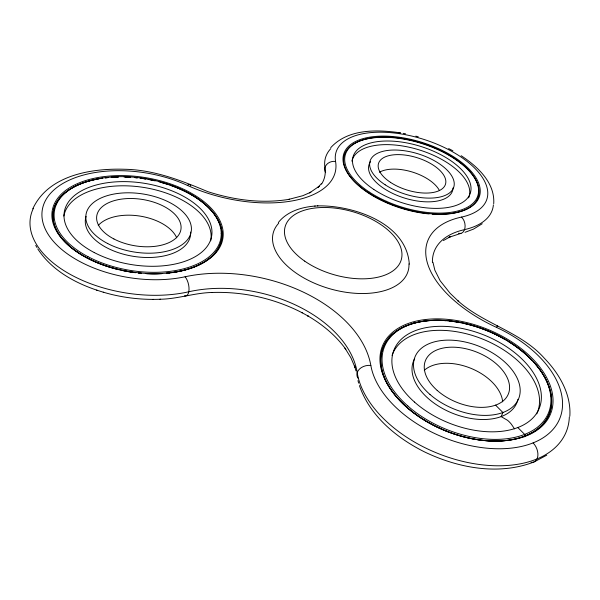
<?xml version="1.0" encoding="UTF-8"?>
<svg xmlns="http://www.w3.org/2000/svg" width="600" height="600" viewBox="0 0 600 600"><rect width="100%" height="100%" fill="white"/><g stroke="black" fill="none" stroke-linecap="round" stroke-linejoin="round"><path stroke-width="0.9" d="M493.717 203.692C495.173 182.587 477.27 166.29 461.145 155.708M569.835 416.235C571.305 394.29 559.283 373.68 544.477 358.388C520.882 331.718 484.132 324.21 458.025 300.915L458.76 301.553L450.15 293.332L440.145 280.74L434.827 270.12L432.945 262.282M435.51 148.605L435.457 148.192M385.808 202.403L386.385 201.27M32.812 208.785C48.323 175.14 91.343 168.172 124.552 169.267C153.735 169.733 181.125 180.428 207.6 191.58C233.858 200.07 262.155 203.865 289.545 199.26L288.472 199.455L302.752 195.72L310.882 192.195L309.623 192.87L319.178 186.248L318.06 187.29L321.51 183.502M524.685 436.815L525.428 435.18L517.83 427.537M278.325 222.548C287.025 211.425 301.612 207.067 315.165 206.048M330.735 147.653C348.045 128.64 377.062 129.458 400.47 132.863L398.4 132.555M482.228 223.733L473.505 229.103L465.007 232.32M546.773 455.153L534.428 461.798M443.4 240.548L450.195 236.782L448.89 237.345L461.002 233.355M533.7 462.105C498.263 475.62 458.123 467.963 424.793 452.033C396.668 438.037 369.915 416.115 359.407 385.567M317.49 205.905C352.38 204.945 406.688 222.81 409.29 264.165M37.77 248.933C54.008 273.765 82.703 287.032 110.573 294.202C126.892 298.2 143.775 299.94 160.567 299.235C178.102 298.905 194.88 292.748 212.423 292.47L211.74 292.5C242.993 291.337 274.522 298.41 302.28 312.825L301.74 312.532L308.243 316.125L307.62 315.788C322.305 324.375 335.82 335.385 345.803 349.267L344.985 348.15L350.955 357.877L355.087 367.56L354.577 366.045L356.002 370.905M314.7 206.077L317.925 205.875M159.96 299.25L160.567 299.235M153.045 299.4L153.525 299.392M403.35 133.373L405.525 133.778M415.793 136.14L418.275 136.815M96.615 290.13L97.185 290.31M103.238 292.207L103.68 292.35M448.627 148.56L452.903 150.817M495.577 405.127L502.912 412.515L501.15 416.618L507.518 420.293A23.093 14.895 67.9 0 1 511.237 424.05L514.53 428.857M35.73 245.407L36.93 247.5M357.968 380.632L358.627 383.093M408.96 263.88A70.095 38.602 15.9 0 1 327.12 287.947A70.095 38.602 15.9 0 1 278.715 223.208M357.96 378.15A11.272 8.348 -9.7 0 1 359.43 369.105A11.272 8.348 -9.7 0 1 370.822 365.438A129.023 82.35 12.8 0 0 185.093 276.765A96.075 52.995 9.2 0 1 63.72 251.093A96.075 52.995 9.2 0 1 65.4 182.062A96.075 52.995 9.2 0 1 187.312 185.347A9.735 3.577 -65.3 0 1 190.808 185.85M569.325 416.963A111.405 68.198 22 0 1 467.595 462.472A111.405 68.198 22 0 1 357.202 372.615A116.535 75.067 12.7 0 0 188.79 291.772A106.26 59.273 9 0 1 71.97 275.317A106.26 59.273 9 0 1 33.322 208.447M325.65 172.657A8.865 7.567 -9.3 0 1 326.647 164.528A8.865 7.567 -9.3 0 1 335.572 161.46A78.99 38.182 17.3 0 1 439.905 145.47A78.99 38.182 17.3 0 1 461.452 217.095A106.733 55.695 21.6 0 0 427.725 264.067A106.733 55.695 21.6 0 0 496.447 327.368A100.748 61.005 21.9 0 1 561.127 414.592A100.748 61.005 21.9 0 1 463.8 444.082A100.748 61.005 21.9 0 1 370.845 365.43M533.1 442.912A11.812 7.755 66.6 0 1 537.855 455.857A11.812 7.755 66.6 0 1 531.045 462.315M185.085 276.757A10.883 5.115 77.1 0 1 189.03 289.538A10.883 5.115 77.1 0 1 184.455 295.853M335.565 161.453A101.212 49.867 12.6 0 1 290.332 201.218A101.212 49.867 12.6 0 1 187.32 185.34M321.57 184.11A91.56 45.608 12.6 0 0 324.952 167.64A87.412 42.765 17.3 0 1 330.81 148.605M493.388 204.855A87.412 42.765 17.3 0 1 464.528 229.62A96.525 50.903 21.6 0 0 432.42 262.327M461.452 217.095A9.082 6.075 77.9 0 1 464.933 228.12A9.082 6.075 77.9 0 1 458.498 233.272M496.44 327.375A10.32 0.765 -65.2 0 1 497.632 326.362M161.175 182.422A85.32 47.093 9.2 0 1 221.82 231.495A85.32 47.093 9.2 0 1 172.14 272.587M169.65 272.91A85.32 47.093 9.2 0 1 166.282 273.27M161.985 273.593A85.32 47.093 9.2 0 1 145.965 273.615M141.42 273.293A85.32 47.093 9.2 0 1 138.683 273.038M135.03 272.618A85.32 47.093 9.2 0 1 122.302 270.45M118.718 269.64A85.32 47.093 9.2 0 1 53.588 222.135A85.32 47.093 9.2 0 1 98.422 178.898M101.017 178.462A85.32 47.093 9.2 0 1 102.765 178.2A85.358 47.115 9.2 0 0 54.593 225.675A85.358 47.115 9.2 0 0 135.697 272.722M105.42 177.855A85.32 47.093 9.2 0 1 108.113 177.562M111.743 177.27A85.32 47.093 9.2 0 1 118.208 176.985M124.095 176.985A85.32 47.093 9.2 0 1 130.59 177.27M134.663 177.593A85.32 47.093 9.2 0 1 137.108 177.84M140.363 178.23A85.32 47.093 9.2 0 1 146.047 179.078M150.885 179.977A85.32 47.093 9.2 0 1 154.08 180.653M170.438 185.28A85.358 47.115 9.2 0 1 222.06 236.04A85.358 47.115 9.2 0 1 166.373 273.293M161.85 273.63A85.358 47.115 9.2 0 1 146.745 273.683M141.6 273.337A85.358 47.115 9.2 0 1 138.653 273.06M105.3 177.855A85.358 47.115 9.2 0 1 108.532 177.51M111.15 177.292A85.358 47.115 9.2 0 1 118.47 176.962M125.235 177A85.358 47.115 9.2 0 1 130.703 177.262M135.495 177.653A85.358 47.115 9.2 0 1 137.475 177.863M140.108 178.178A85.358 47.115 9.2 0 1 141.428 178.35M144.053 178.733A85.358 47.115 9.2 0 1 145.365 178.942M147.975 179.392A85.358 47.115 9.2 0 1 155.108 180.863M158.94 181.8A85.358 47.115 9.2 0 1 166.455 183.96M53.363 211.065A1.103 0.877 11.3 0 1 54.54 210.337M429.075 213.93A70.192 33.96 17.3 0 1 345.623 151.995A70.192 33.96 17.3 0 1 457.62 160.92A70.192 33.96 17.3 0 1 432.24 214.185M535.74 364.5A89.468 54.203 21.9 0 1 506.55 440.452A89.468 54.203 21.9 0 1 386.385 381.803A89.468 54.203 21.9 0 1 445.995 320.7M449.737 321.053A89.468 54.203 21.9 0 1 505.38 339.705M508.268 341.438A89.468 54.203 21.9 0 1 532.185 360.562M476.647 326.858A89.505 54.225 21.9 0 1 537.697 428.97A89.505 54.225 21.9 0 1 392.692 392.055A89.505 54.225 21.9 0 1 459.248 322.433M463.605 323.317A89.505 54.225 21.9 0 1 473.76 325.957M524.662 434.415A1.177 0.772 67.3 0 1 525.053 436.005M392.055 355.462A78.067 47.475 22 0 1 482.827 339.157A78.067 47.475 22 0 1 536.752 413.888M517.935 399.33A55.718 33.855 21.9 0 1 453.195 413.505A55.718 33.855 21.9 0 1 414.697 358.612M424.275 370.305A44.197 27.255 22.1 0 1 470.572 368.175A44.197 27.255 22.1 0 1 502.658 401.835M413.325 323.4A1.065 0.66 74.1 0 1 414.248 323.228M63.87 216.038A74.46 41.265 9.1 0 1 144.96 187.642A74.46 41.265 9.1 0 1 210.697 240.847M190.613 232.058A53.145 29.438 9.1 0 1 134.265 256.47A53.145 29.438 9.1 0 1 86.085 216.345M98.235 225.48A42.172 23.723 9 0 1 139.868 216.075A42.172 23.723 9 0 1 176.7 237.765M221.167 233.31A1.035 0.84 0 0 1 222.015 234.285M351.84 161.123A61.26 29.767 17.3 0 1 419.745 150.06A61.26 29.767 17.3 0 1 468.623 197.873M453 187.958A43.74 21.24 17.3 0 1 403.8 197.835A43.74 21.24 17.3 0 1 370.635 161.572M379.418 172.222A34.755 17.168 17.3 0 1 412.162 171.983A34.755 17.168 17.3 0 1 439.478 190.605M304.702 261.12A60.36 32.865 15.9 0 0 400.89 260.903A60.36 32.865 15.9 0 0 324.075 207.487A60.36 32.865 15.9 0 0 304.702 261.12M85.53 257.01A86.438 47.662 9.2 0 0 222.502 240.263A86.438 47.662 9.2 0 0 104.61 176.542A86.438 47.662 9.2 0 0 85.53 257.01M367.17 191.843A71.07 34.343 17.3 0 0 479.107 197.325A71.07 34.343 17.3 0 0 388.582 136.23A71.07 34.343 17.3 0 0 367.17 191.843M403.312 404.048A90.637 54.863 21.9 0 0 549.3 416.603A90.637 54.863 21.9 0 0 446.835 319.298A90.637 54.863 21.9 0 0 403.312 404.048M429.975 394.455A55.875 33.78 21.9 0 0 518.67 398.625A55.875 33.78 21.9 0 0 451.853 340.2A55.875 33.78 21.9 0 0 429.975 394.455M437.19 390.405A44.685 27.008 21.9 0 0 508.283 394.155A44.685 27.008 21.9 0 0 455.257 347.25A44.685 27.008 21.9 0 0 437.19 390.405M414.472 402.045A78.285 47.362 21.9 0 0 539.077 408.728A78.285 47.362 21.9 0 0 446.332 326.445A78.285 47.362 21.9 0 0 414.472 402.045M407.842 405.998A88.433 53.52 21.9 0 0 548.423 413.07A88.433 53.52 21.9 0 0 443.205 320.303A88.433 53.52 21.9 0 0 407.842 405.998M107.745 243.577A53.287 29.355 9.2 0 0 191.16 231.862A53.287 29.355 9.2 0 0 116.94 193.567A53.287 29.355 9.2 0 0 107.745 243.577M113.917 238.972A42.623 23.468 9.2 0 0 180.847 229.905A42.623 23.468 9.2 0 0 121.8 199.072A42.623 23.468 9.2 0 0 113.917 238.972M94.245 252.555A74.655 41.152 9.2 0 0 211.538 236.67A74.655 41.152 9.2 0 0 108.165 182.618A74.655 41.152 9.2 0 0 94.245 252.555M87.938 256.65A84.33 46.5 9.2 0 0 220.702 239.062A84.33 46.5 9.2 0 0 104.34 177.743A84.33 46.5 9.2 0 0 87.938 256.65M385.185 184.815A43.838 21.165 17.3 0 0 453.697 187.358A43.838 21.165 17.3 0 0 396.9 150.067A43.838 21.165 17.3 0 0 385.185 184.815M390.442 182.325A35.062 16.928 17.3 0 0 445.373 184.575A35.062 16.928 17.3 0 0 400.17 154.657A35.062 16.928 17.3 0 0 390.442 182.325M373.822 189.442A61.395 29.662 17.3 0 0 470.16 193.583A61.395 29.662 17.3 0 0 391.26 141.083A61.395 29.662 17.3 0 0 373.822 189.442M369.555 192.218A69.345 33.51 17.3 0 0 477.765 195.923A69.345 33.51 17.3 0 0 387.577 137.04A69.345 33.51 17.3 0 0 369.555 192.218"/></g></svg>
